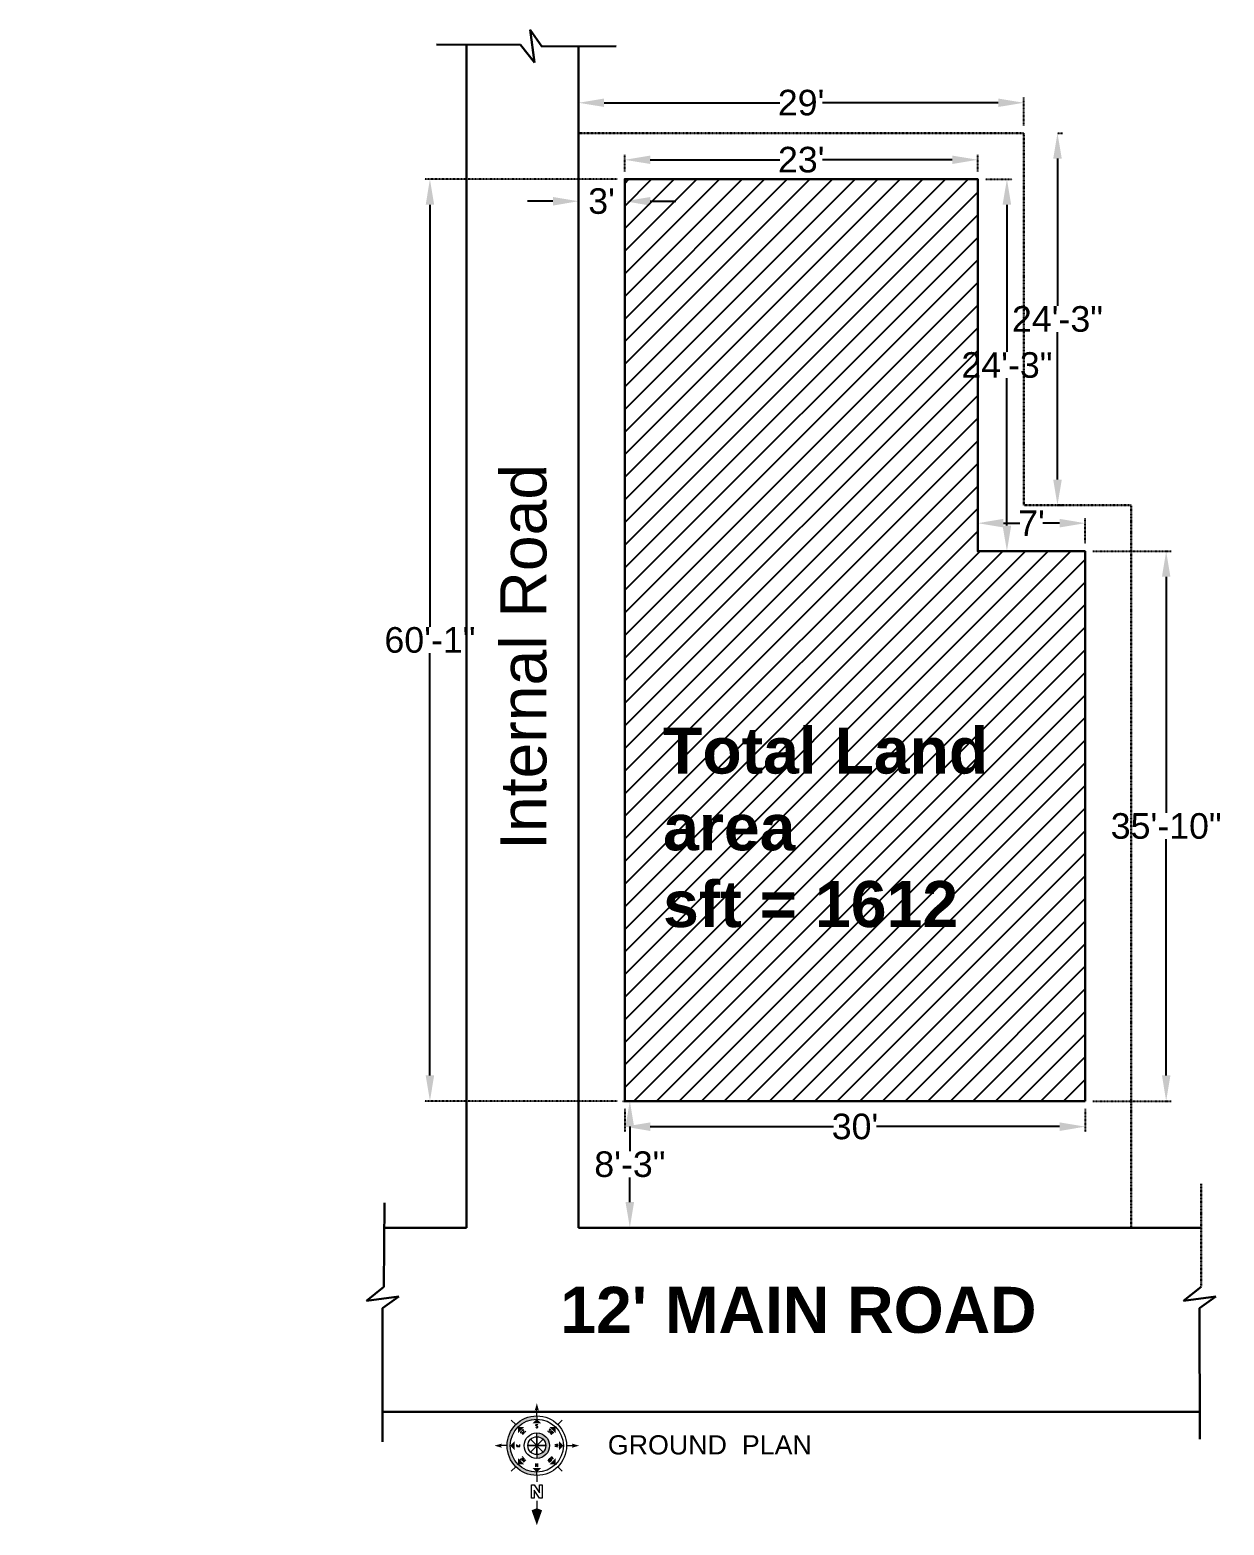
# Model space of a CAD drawing. Header units: inches. Extents: x -54558 to 35158, y -4190 to 41945.
# Drawn here: x -255 to 679, y -126 to 1043 of the extents above; entities that cross this region are included whole.
import ezdxf
from ezdxf.enums import TextEntityAlignment as Align

# ---------------------------------------------------------------- set-up
doc = ezdxf.new("R2010")
doc.units = ezdxf.units.IN
doc.header["$MEASUREMENT"] = 0
doc.linetypes.add('AUDIT_I_190731160832-11', pattern=[0.375, 0.25, -0.125])
doc.linetypes.add('Dash 1_16_', pattern=[3.175, 1.5875, -1.5875])
doc.layers.get('0').update_dxf_attribs({"true_color": 0xe4c8de})
for name, color, linetype, lineweight in [('A-FURN-FIXD', 44, 'Continuous', 9), ('A_WALL', 7, 'Continuous', 30), ('ROAD', 251, 'Continuous', 30)]:
    doc.layers.add(name, color=color, linetype=linetype, lineweight=lineweight)
doc.layers.add('title', color=7, linetype='Continuous')
doc.styles.add('Arial', font='arial.ttf')
doc.styles.add('ROMANS', font='romans.shx', dxfattribs={"width": 0.8})
doc.styles.add('SANSERIF', font='sanss___.ttf')
doc.dimstyles.new('Copy of Standard', dxfattribs={"dimtxt": 20, "dimasz": 20, "dimexe": 4, "dimexo": 6, "dimgap": 0, "dimtad": 0, "dimtih": 1, "dimtoh": 1, "dimdec": 0, "dimzin": 0, "dimdsep": 46, "dimlunit": 4, "dimtxsty": 'SANSERIF', "dimcen": 0.09, "dimclrd": 256, "dimclrt": 256, "dimadec": 0, "dimazin": 0, "dimtfac": 1, "dimtdec": 0, "dimtofl": 0, "dimtmove": 0, "dimatfit": 3, "dimfxl": 1, "dimtolj": 1, "dimtzin": 0, "dimlwd": 25, "dimarcsym": 0})

# ---------------------------------------------------------------- blocks, each defined once
blk = doc.blocks.new('Anno_North_J_Metric')
at = {"layer": 'title', "lineweight": 18}
h = blk.add_hatch(color=256, dxfattribs=at)
h.paths.add_polyline_path([(4.17, 0), (4.68, 0, 1), (-4.68, 0), (-4.17, 0, -1)])
h.paths.add_polyline_path([(-1.41, 0), (-2, 0, 1), (2, 0), (1.41, 0, -1)])
for p, q in [((0, 4.68), (0, 5.67)), ((-3.31, 3.31), (-4.01, 4.01)), ((3.31, 3.31), (4.01, 4.01)), ((-8.67, 0), (-9.83, 0)), ((-8.27, 0.86), (-6.17, 0.86)), ((-8.27, 0.44), (-8.27, 0.86)), ((-7.01, 0.44), (-8.27, 0.44)), ((-8.27, -0.4), (-7.01, 0.44)), ((-6.17, 0.44), (-7.43, -0.4)), ((-6.17, 0.86), (-6.17, 0.44)), ((-4.68, 0), (-5.67, 0)), ((-4.68, 0), (-4.17, 0)), ((1, -1), (-1, 1)), ((1, 1), (-1, -1)), ((-1, 1), (1, -1)), ((-1, -1), (1, 1)), ((0, -1.41), (0, 1.41)), ((0, 1.41), (0, -1.41)), ((1.41, 0), (2, 0)), ((4.68, 0), (4.17, 0)), ((4.68, 0), (5.67, 0)), ((-8.27, -0.82), (-8.27, -0.4)), ((-6.17, -0.82), (-8.27, -0.82)), ((-7.43, -0.4), (-6.17, -0.4)), ((-6.17, -0.4), (-6.17, -0.82)), ((-1.41, 0), (-2, 0)), ((1.41, 0), (-1.41, 0)), ((-1.41, 0), (1.41, 0)), ((-3.31, -3.31), (-4.01, -4.01)), ((0, -4.68), (0, -5.67)), ((3.31, -3.31), (4.01, -4.01))]:
    blk.add_line(p, q, dxfattribs=at)
for radius in [4.68, 4.17, 2, 1.41]:
    blk.add_circle((0, 0), radius, dxfattribs=at)
for points in [[(-0.33, 5.5), (0, 5.67), (0, 6.67)], [(0, 6.67), (0.33, 5.5), (0, 5.67)], [(-2.95, 2.95), (-2, 2.95), (-2.95, 2)], [(0, 4.17), (0.67, 3.5), (-0.67, 3.5)], [(2.95, 2.95), (2.95, 2), (2, 2.95)], [(-9.83, 0), (-10.17, 0.83), (-12.5, 0)], [(-12.5, 0), (-10.17, -0.83), (-9.83, 0)], [(-4.17, 0), (-3.5, 0.67), (-3.5, -0.67)], [(4.17, 0), (3.5, -0.67), (3.5, 0.67)], [(5.5, 0.33), (5.67, 0), (6.67, 0)], [(-2.95, -2.95), (-2.95, -2), (-2, -2.95)], [(2.95, -2.95), (2, -2.95), (2.95, -2)], [(6.67, 0), (5.5, -0.33), (5.67, 0)], [(0, -4.17), (-0.67, -3.5), (0.67, -3.5)], [(0, -6.67), (-0.33, -5.5), (0, -5.67)], [(0.33, -5.5), (0, -5.67), (0, -6.67)]]:
    blk.add_solid(points, dxfattribs=at)
at = {"layer": 'title', "lineweight": 18, "style": 'ROMANS'}
for s, rotation, p in [('NE', 45, (-2, 2)), ('SE', 315, (2, 2)), ('N', 90, (-2.83, 0)), ('S', 90, (3.33, 0)), ('NW', 135, (-2, -2)), ('SW', 225, (2, -2)), ('W', 180, (0, -2.83))]:
    blk.add_text(s, height=0.5, rotation=rotation, dxfattribs=at).set_placement(p, align=Align.CENTER)
blk.add_text('E', height=0.5, dxfattribs=at).set_placement((0, 2.67), align=Align.CENTER)
blk = doc.blocks.new('North')
at = {"layer": 'title', "linetype": 'Dash 1_16_', "lineweight": 20, "xscale": 79.54979519464541, "yscale": 79.54979519464541, "zscale": 79.54979519464541, "rotation": 270}
blk.add_blockref('Anno_North_J_Metric', (8025510, 1107807), dxfattribs=at)
blk = doc.blocks.new('*D539')
at = {"color": 0, "linetype": 'AUDIT_I_190731160832-11', "lineweight": -2, "ltscale": 0.25}
for p, q in [((208.4, 205.5), (210.4, 205.5)), ((208.4, 106.5), (210.4, 106.5))]:
    blk.add_line(p, q, dxfattribs=at)
at = {"lineweight": 25, "ltscale": 0.25}
for p, q in [((214.4, 185.5), (214.4, 166.3)), ((214.4, 126.5), (214.4, 145.7))]:
    blk.add_line(p, q, dxfattribs=at)
at = {"linetype": 'AUDIT_I_190731160832-11', "ltscale": 0.25}
for points in [[(211, 185.5), (217.7, 185.5), (214.4, 205.5)], [(211, 126.5), (217.7, 126.5), (214.4, 106.5)]]:
    blk.add_solid(points, dxfattribs=at)
at = {"linetype": 'AUDIT_I_190731160832-11', "ltscale": 0.25, "insert": (214.4, 156), "char_height": 20, "attachment_point": 5, "style": 'SANSERIF'}
blk.add_mtext('\\A1;8\'-3"', dxfattribs=at)
blk = doc.blocks.new('*D540')
at = {"lineweight": 25, "ltscale": 0.25}
for p, q in [((154.3, 909.2), (134.3, 909.2)), ((230.4, 909.2), (250.4, 909.2))]:
    blk.add_line(p, q, dxfattribs=at)
at = {"color": 0, "linetype": 'AUDIT_I_190731160832-11', "lineweight": -2, "ltscale": 0.25}
for p, q in [((174.3, 908.5), (174.3, 905.2)), ((210.4, 908.5), (210.4, 905.2))]:
    blk.add_line(p, q, dxfattribs=at)
at = {"linetype": 'AUDIT_I_190731160832-11', "ltscale": 0.25}
for points in [[(154.3, 912.5), (154.3, 905.8), (174.3, 909.2)], [(230.4, 912.5), (230.4, 905.8), (210.4, 909.2)]]:
    blk.add_solid(points, dxfattribs=at)
at = {"linetype": 'AUDIT_I_190731160832-11', "ltscale": 0.25, "insert": (192.3, 909.2), "char_height": 20, "attachment_point": 5, "style": 'SANSERIF'}
blk.add_mtext("\\A1;3'", dxfattribs=at)
blk = doc.blocks.new('*D541')
at = {"color": 0, "linetype": 'AUDIT_I_190731160832-11', "lineweight": -2, "ltscale": 0.25}
for p, q in [((210.4, 932.5), (210.4, 945.6)), ((486.4, 932.5), (486.4, 945.6))]:
    blk.add_line(p, q, dxfattribs=at)
at = {"lineweight": 25, "ltscale": 0.25}
for p, q in [((230.4, 941.6), (331.6, 941.6)), ((466.4, 941.6), (365.1, 941.6))]:
    blk.add_line(p, q, dxfattribs=at)
at = {"linetype": 'AUDIT_I_190731160832-11', "ltscale": 0.25}
for points in [[(230.4, 944.9), (230.4, 938.3), (210.4, 941.6)], [(466.4, 944.9), (466.4, 938.3), (486.4, 941.6)]]:
    blk.add_solid(points, dxfattribs=at)
at = {"linetype": 'AUDIT_I_190731160832-11', "ltscale": 0.25, "insert": (348.4, 941.6), "char_height": 20, "attachment_point": 5, "style": 'SANSERIF'}
blk.add_mtext("\\A1;23'", dxfattribs=at)
blk = doc.blocks.new('*D542')
at = {"color": 0, "linetype": 'AUDIT_I_190731160832-11', "lineweight": -2, "ltscale": 0.25}
for p, q in [((492.4, 926.5), (513.2, 926.5)), ((492.4, 635.5), (513.2, 635.5))]:
    blk.add_line(p, q, dxfattribs=at)
at = {"lineweight": 25, "ltscale": 0.25}
for p, q in [((509.2, 906.5), (509.2, 791.3)), ((509.2, 655.5), (509.2, 770.7))]:
    blk.add_line(p, q, dxfattribs=at)
at = {"linetype": 'AUDIT_I_190731160832-11', "ltscale": 0.25}
for points in [[(505.8, 906.5), (512.5, 906.5), (509.2, 926.5)], [(505.8, 655.5), (512.5, 655.5), (509.2, 635.5)]]:
    blk.add_solid(points, dxfattribs=at)
at = {"linetype": 'AUDIT_I_190731160832-11', "ltscale": 0.25, "insert": (509.2, 781), "char_height": 20, "attachment_point": 5, "style": 'SANSERIF'}
blk.add_mtext('\\A1;24\'-3"', dxfattribs=at)
blk = doc.blocks.new('*D543')
at = {"color": 0, "linetype": 'AUDIT_I_190731160832-11', "lineweight": -2, "ltscale": 0.25}
for p, q in [((486.4, 641.5), (486.4, 661.4)), ((570.4, 641.5), (570.4, 661.4))]:
    blk.add_line(p, q, dxfattribs=at)
at = {"lineweight": 25, "ltscale": 0.25}
for p, q in [((506.4, 657.4), (519.4, 657.4)), ((550.4, 657.4), (537.3, 657.4))]:
    blk.add_line(p, q, dxfattribs=at)
at = {"linetype": 'AUDIT_I_190731160832-11', "ltscale": 0.25}
for points in [[(506.4, 660.8), (506.4, 654.1), (486.4, 657.4)], [(550.4, 660.8), (550.4, 654.1), (570.4, 657.4)]]:
    blk.add_solid(points, dxfattribs=at)
at = {"linetype": 'AUDIT_I_190731160832-11', "ltscale": 0.25, "insert": (528.4, 657.4), "char_height": 20, "attachment_point": 5, "style": 'SANSERIF'}
blk.add_mtext("\\A1;7'", dxfattribs=at)
blk = doc.blocks.new('*D544')
at = {"color": 0, "linetype": 'AUDIT_I_190731160832-11', "lineweight": -2, "ltscale": 0.25}
for p, q in [((576.4, 635.5), (637.7, 635.5)), ((576.4, 205.5), (637.7, 205.5))]:
    blk.add_line(p, q, dxfattribs=at)
at = {"lineweight": 25, "ltscale": 0.25}
for p, q in [((633.7, 615.5), (633.7, 430.8)), ((633.7, 225.5), (633.7, 410.2))]:
    blk.add_line(p, q, dxfattribs=at)
at = {"linetype": 'AUDIT_I_190731160832-11', "ltscale": 0.25}
for points in [[(630.4, 615.5), (637, 615.5), (633.7, 635.5)], [(630.4, 225.5), (637, 225.5), (633.7, 205.5)]]:
    blk.add_solid(points, dxfattribs=at)
at = {"linetype": 'AUDIT_I_190731160832-11', "ltscale": 0.25, "insert": (633.7, 420.5), "char_height": 20, "attachment_point": 5, "style": 'SANSERIF'}
blk.add_mtext('\\A1;35\'-10"', dxfattribs=at)
blk = doc.blocks.new('*D545')
at = {"color": 0, "linetype": 'AUDIT_I_190731160832-11', "lineweight": -2, "ltscale": 0.25}
for p, q in [((210.4, 199.5), (210.4, 181.5)), ((570.4, 199.5), (570.4, 181.5))]:
    blk.add_line(p, q, dxfattribs=at)
at = {"lineweight": 25, "ltscale": 0.25}
for p, q in [((230.4, 185.5), (373.6, 185.5)), ((550.4, 185.5), (407.1, 185.5))]:
    blk.add_line(p, q, dxfattribs=at)
at = {"linetype": 'AUDIT_I_190731160832-11', "ltscale": 0.25}
for points in [[(230.4, 188.8), (230.4, 182.1), (210.4, 185.5)], [(550.4, 188.8), (550.4, 182.1), (570.4, 185.5)]]:
    blk.add_solid(points, dxfattribs=at)
at = {"linetype": 'AUDIT_I_190731160832-11', "ltscale": 0.25, "insert": (390.4, 185.5), "char_height": 20, "attachment_point": 5, "style": 'SANSERIF'}
blk.add_mtext("\\A1;30'", dxfattribs=at)
blk = doc.blocks.new('*D546')
at = {"color": 0, "linetype": 'AUDIT_I_190731160832-11', "lineweight": -2, "ltscale": 0.25}
for p, q in [((204.4, 926.5), (54.1, 926.5)), ((204.4, 205.5), (54.1, 205.5))]:
    blk.add_line(p, q, dxfattribs=at)
at = {"lineweight": 25, "ltscale": 0.25}
for p, q in [((58.1, 906.5), (58.1, 576.3)), ((58.1, 225.5), (58.1, 555.7))]:
    blk.add_line(p, q, dxfattribs=at)
at = {"linetype": 'AUDIT_I_190731160832-11', "ltscale": 0.25}
for points in [[(54.8, 906.5), (61.4, 906.5), (58.1, 926.5)], [(54.8, 225.5), (61.4, 225.5), (58.1, 205.5)]]:
    blk.add_solid(points, dxfattribs=at)
at = {"linetype": 'AUDIT_I_190731160832-11', "ltscale": 0.25, "insert": (58.1, 566), "char_height": 20, "attachment_point": 5, "style": 'SANSERIF'}
blk.add_mtext('\\A1;60\'-1"', dxfattribs=at)
blk = doc.blocks.new('*D547')
at = {"color": 0, "linetype": 'AUDIT_I_190731160832-11', "lineweight": -2, "ltscale": 0.25}
for p, q in [((174.3, 968.5), (174.3, 990.2)), ((522.4, 968.5), (522.4, 990.2))]:
    blk.add_line(p, q, dxfattribs=at)
at = {"lineweight": 25, "ltscale": 0.25}
for p, q in [((194.3, 986.2), (331.6, 986.2)), ((502.4, 986.2), (365.1, 986.2))]:
    blk.add_line(p, q, dxfattribs=at)
at = {"linetype": 'AUDIT_I_190731160832-11', "ltscale": 0.25}
for points in [[(194.3, 989.5), (194.3, 982.9), (174.3, 986.2)], [(502.4, 989.5), (502.4, 982.9), (522.4, 986.2)]]:
    blk.add_solid(points, dxfattribs=at)
at = {"linetype": 'AUDIT_I_190731160832-11', "ltscale": 0.25, "insert": (348.3, 986.2), "char_height": 20, "attachment_point": 5, "style": 'SANSERIF'}
blk.add_mtext("\\A1;29'", dxfattribs=at)
blk = doc.blocks.new('*D548')
at = {"color": 0, "linetype": 'AUDIT_I_190731160832-11', "lineweight": -2, "ltscale": 0.25}
for p, q in [((548.7, 962.5), (552.7, 962.5)), ((548.7, 671.5), (552.7, 671.5))]:
    blk.add_line(p, q, dxfattribs=at)
at = {"lineweight": 25, "ltscale": 0.25}
for p, q in [((548.7, 942.5), (548.7, 827.3)), ((548.7, 691.5), (548.7, 806.7))]:
    blk.add_line(p, q, dxfattribs=at)
at = {"linetype": 'AUDIT_I_190731160832-11', "ltscale": 0.25}
for points in [[(545.4, 942.5), (552.1, 942.5), (548.7, 962.5)], [(545.4, 691.5), (552.1, 691.5), (548.7, 671.5)]]:
    blk.add_solid(points, dxfattribs=at)
at = {"linetype": 'AUDIT_I_190731160832-11', "ltscale": 0.25, "insert": (548.7, 817), "char_height": 20, "attachment_point": 5, "style": 'SANSERIF'}
blk.add_mtext('\\A1;24\'-3"', dxfattribs=at)

msp = doc.modelspace()

# ---------------------------------------------------------------- hatches: boundary and pattern name
at = {"ltscale": 0.25}
h = msp.add_hatch(dxfattribs=at)
h.set_pattern_fill('ANSI31', color=256, scale=100, style=0)
h.set_pattern_definition([(45, (0, -12), (-8.83883, 8.83883), [])])
h.paths.add_polyline_path([(210.356, 205.48), (570.356, 205.48), (570.356, 635.48), (486.356, 635.48), (486.356, 926.48), (210.356, 926.48)])
h.paths.add_polyline_path([(-561.59, 635.48), (-561.59, 926.48), (-837.59, 926.48), (-837.59, 205.48), (-477.59, 205.48), (-477.59, 635.48)])
h.paths.add_polyline_path([(-642.391, 351.747, -1), (-654.391, 351.747, -1)], flags=16)
h.paths.add_polyline_path([(-707.803, 811.307, -1), (-695.803, 811.307, -1)], flags=16)
h.paths.add_polyline_path([(-575.295, 400.005), (-550.685, 400.005), (-550.685, 380.081), (-575.295, 380.081)], flags=24)
h.paths.add_polyline_path([(-687.163, 285.576), (-662.553, 285.576), (-662.553, 265.652), (-687.163, 265.652)], flags=24)
h.paths.add_polyline_path([(-782.001, 830.41), (-757.391, 830.41), (-757.391, 810.365), (-782.001, 810.365)], flags=24)
h.paths.add_polyline_path([(-712.47, 878.866), (-691.135, 878.866), (-691.135, 858.922), (-712.47, 858.922)], flags=24)
h.paths.add_polyline_path([(-725.466, 802.199), (-661.209, 802.199), (-661.209, 779.381), (-725.466, 779.381)], flags=24)
h.paths.add_polyline_path([(-672.285, 342.998), (-610.771, 342.998), (-610.771, 320.181), (-672.285, 320.181)], flags=24)
h.paths.add_polyline_path([(231.373, 506.6), (519.299, 506.6), (519.299, 331.372), (231.373, 331.372)], flags=24)

# ---------------------------------------------------------------- linework, layer by layer
at = {"layer": 'A_WALL', "color": 1, "ltscale": 0.25}
msp.add_lwpolyline([(570.356, 205.48), (570.356, 635.48), (486.356, 635.48), (486.356, 926.48), (210.356, 926.48), (210.356, 205.48), (570.356, 205.48)], dxfattribs=at)
at = {"layer": 'ROAD'}
for p, q in [((145.572, 1030.294), (136.488, 1043.178)), ((136.488, 1043.178), (139.938, 1017.773)), ((63.352, 1031.851), (128.994, 1031.498)), ((86.768, 106.48), (86.768, 1031.676)), ((139.938, 1017.773), (128.994, 1031.498)), ((145.572, 1030.294), (203.714, 1030.478)), ((174.327, 106.48), (174.327, 1030.414)), ((22.488, 125.853), (22.135, 60.211)), ((86.768, 106.48), (22.384, 106.48)), ((174.327, 106.48), (660.781, 106.48)), ((8.411, 49.268), (22.135, 60.211)), ((647.202, 49.268), (660.927, 60.211)), ((33.815, 52.718), (8.411, 49.268)), ((20.931, 43.634), (33.815, 52.718)), ((672.607, 52.718), (647.202, 49.268)), ((659.723, 43.634), (672.607, 52.718)), ((20.931, 43.634), (21.116, -61.093)), ((659.723, 43.634), (659.907, -58.99)), ((21.074, -37.52), (659.869, -37.52))]:
    msp.add_line(p, q, dxfattribs=at)
at = {"layer": 'ROAD', "linetype": 'AUDIT_I_190731160832-11', "ltscale": 0.25}
for p, q in [((174.327, 962.48), (522.356, 962.48)), ((522.356, 962.48), (522.356, 671.48)), ((522.356, 671.48), (606.356, 671.48)), ((606.356, 671.48), (606.356, 106.48)), ((570.356, 635.48), (570.356, 635.48)), ((660.927, 60.211), (660.927, 140.638))]:
    msp.add_line(p, q, dxfattribs=at)

# ---------------------------------------------------------------- block references
at = {"layer": 'A-FURN-FIXD', "lineweight": 30, "xscale": 0.0625, "yscale": 0.0625, "zscale": 0.0625, "rotation": 180}
msp.add_blockref('North', (501736.047, 69173.939), dxfattribs=at)

# ---------------------------------------------------------------- texts
at = {"insert": (113.129, 401.872), "char_height": 36, "width": 402.38007, "attachment_point": 1, "rotation": 90, "style": 'Arial'}
msp.add_mtext('\\pt612;Internal Road', dxfattribs=at)
at = {"color": 1, "insert": (240.373, 497.6), "char_height": 36, "width": 298.98198, "attachment_point": 1, "style": 'Arial'}
msp.add_mtext('{\\fArial|b1|i0|c0|p34;Total Land area\\Psft = 1612}', dxfattribs=at)
at = {"char_height": 15, "attachment_point": 1, "style": 'Arial'}
for s, insert, width in [("{\\fArial|b1|i0|c0|p34;\\H2.4x;\\C1;12' MAIN ROAD\\H0.4167x;\\C256;\\P} ", (159.978, 60.225), 388.1396), ('GROUND  PLAN', (197.176, -55.865), 161.39351)]:
    msp.add_mtext(s, dxfattribs=dict(at, insert=insert, width=width))

# ---------------------------------------------------------------- dimensions: what is measured, and where the dimension line sits
at = {"linetype": 'AUDIT_I_190731160832-11', "ltscale": 0.25}
for base, p1, p2, picture, middle in [((522.356, 986.187), (174.327, 962.48), (522.356, 962.48), '*D547', (348.341, 986.187)), ((486.356, 941.601), (210.356, 926.48), (486.356, 926.48), '*D541', (348.356, 941.601)), ((174.327, 909.179), (210.356, 914.537), (174.327, 914.537), '*D540', (192.341, 909.179)), ((570.356, 657.425), (486.356, 635.48), (570.356, 635.48), '*D543', (528.356, 657.425)), ((210.356, 185.48), (570.356, 205.48), (210.356, 205.48), '*D545', (390.356, 185.48))]:
    dim = msp.add_linear_dim(base=base, p1=p1, p2=p2, dimstyle='Copy of Standard', dxfattribs=at)
    dim.commit()
    dim.dimension.update_dxf_attribs({"geometry": picture, "text_midpoint": middle})
for base, p1, p2, picture, middle in [((548.72, 671.48), (542.72, 962.48), (542.72, 671.48), '*D548', (548.72, 816.98)), ((58.09, 205.48), (210.356, 926.48), (210.356, 205.48), '*D546', (58.09, 565.98)), ((509.153, 635.48), (486.356, 926.48), (486.356, 635.48), '*D542', (509.153, 780.98)), ((633.693, 205.48), (570.356, 635.48), (570.356, 205.48), '*D544', (633.693, 420.48)), ((214.356, 106.48), (214.356, 205.48), (214.356, 106.48), '*D539', (214.356, 155.98))]:
    dim = msp.add_linear_dim(base=base, p1=p1, p2=p2, angle=90, dimstyle='Copy of Standard', dxfattribs=at)
    dim.commit()
    dim.dimension.update_dxf_attribs({"geometry": picture, "text_midpoint": middle})

doc.saveas('drawing.dxf')
